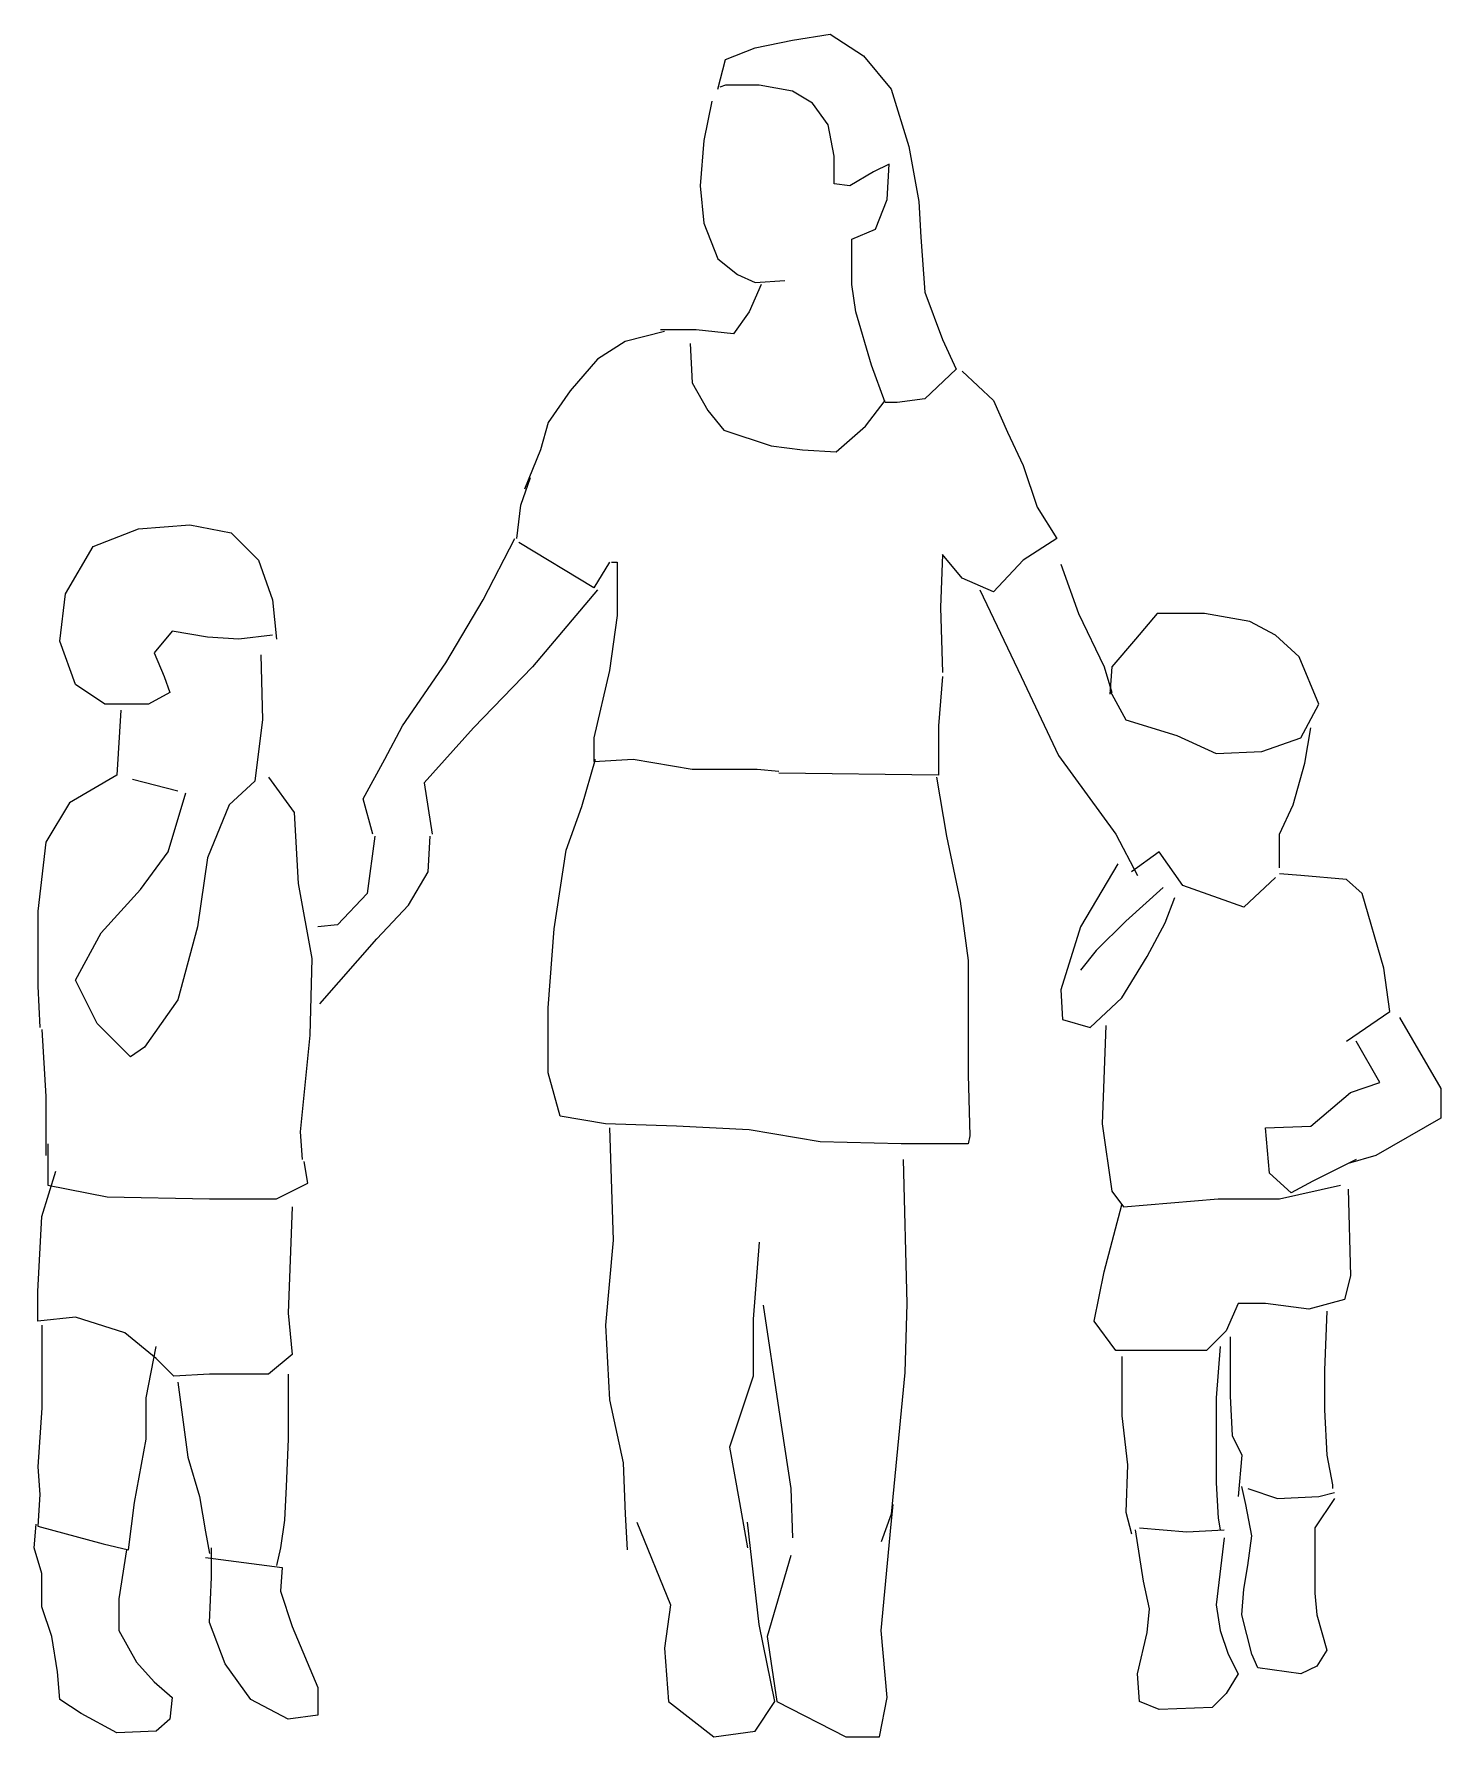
# Model space of a CAD drawing. Header units: millimetres. Extents: x -1543.22 to -1541.9, y 1865.72 to 1867.32.
import ezdxf

# ---------------------------------------------------------------- set-up
doc = ezdxf.new("R2010")
doc.units = ezdxf.units.MM
doc.header["$LTSCALE"] = 10
doc.layers.add('Humanos', color=2, linetype='Continuous')

msp = doc.modelspace()

# ---------------------------------------------------------------- linework, layer by layer
at = {"layer": 'Humanos'}
for p, q in [((-1542.5119, 1867.3131), (-1542.4768, 1867.3187)), ((-1542.4768, 1867.3187), (-1542.4453, 1867.2984)), ((-1542.5748, 1867.2947), (-1542.547, 1867.3058)), ((-1542.547, 1867.3058), (-1542.5119, 1867.3131)), ((-1542.4453, 1867.2984), (-1542.4194, 1867.2669)), ((-1542.5822, 1867.2669), (-1542.5748, 1867.2947)), ((-1542.5748, 1867.2706), (-1542.5803, 1867.2688)), ((-1542.5433, 1867.2706), (-1542.5748, 1867.2706)), ((-1542.5119, 1867.2651), (-1542.5433, 1867.2706)), ((-1542.4194, 1867.2669), (-1542.4028, 1867.2133)), ((-1542.5877, 1867.2558), (-1542.5951, 1867.2188)), ((-1542.4934, 1867.254), (-1542.5119, 1867.2651)), ((-1542.4786, 1867.2336), (-1542.4934, 1867.254)), ((-1542.5951, 1867.2188), (-1542.5988, 1867.1763)), ((-1542.4731, 1867.2041), (-1542.4786, 1867.2336)), ((-1542.4731, 1867.1782), (-1542.4731, 1867.2041)), ((-1542.4028, 1867.2133), (-1542.3936, 1867.1615)), ((-1542.4361, 1867.1893), (-1542.4583, 1867.1763)), ((-1542.4213, 1867.1967), (-1542.4361, 1867.1893)), ((-1542.4231, 1867.1634), (-1542.4213, 1867.1967)), ((-1542.5988, 1867.1763), (-1542.5951, 1867.1412)), ((-1542.4583, 1867.1763), (-1542.4731, 1867.1782)), ((-1542.4342, 1867.1356), (-1542.4231, 1867.1634)), ((-1542.3936, 1867.1615), (-1542.3917, 1867.1282)), ((-1542.5951, 1867.1412), (-1542.5822, 1867.1079)), ((-1542.4564, 1867.1264), (-1542.4342, 1867.1356)), ((-1542.4564, 1867.0839), (-1542.4564, 1867.1264)), ((-1542.3917, 1867.1282), (-1542.388, 1867.0765)), ((-1542.5822, 1867.1079), (-1542.5637, 1867.0931)), ((-1542.5637, 1867.0931), (-1542.547, 1867.0857)), ((-1542.5415, 1867.0839), (-1542.5526, 1867.058)), ((-1542.547, 1867.0857), (-1542.5193, 1867.0876)), ((-1542.4527, 1867.058), (-1542.4564, 1867.0839)), ((-1542.388, 1867.0765), (-1542.3714, 1867.0321)), ((-1542.5526, 1867.058), (-1542.5674, 1867.0376)), ((-1542.4379, 1867.0081), (-1542.4527, 1867.058)), ((-1542.6691, 1867.0303), (-1542.6949, 1867.0136)), ((-1542.6321, 1867.0395), (-1542.6691, 1867.0303)), ((-1542.6025, 1867.0413), (-1542.6358, 1867.0413)), ((-1542.608, 1867.0284), (-1542.6062, 1866.9914)), ((-1542.5674, 1867.0376), (-1542.6025, 1867.0413)), ((-1542.3714, 1867.0321), (-1542.3584, 1867.0044)), ((-1542.6949, 1867.0136), (-1542.7208, 1866.984)), ((-1542.425, 1866.9729), (-1542.4379, 1867.0081)), ((-1542.3584, 1867.0044), (-1542.388, 1866.9766)), ((-1542.3529, 1867.0025), (-1542.3233, 1866.9748)), ((-1542.7208, 1866.984), (-1542.7412, 1866.9544)), ((-1542.6062, 1866.9914), (-1542.5914, 1866.9655)), ((-1542.5914, 1866.9655), (-1542.5766, 1866.947)), ((-1542.4435, 1866.9507), (-1542.425, 1866.9748)), ((-1542.4139, 1866.9729), (-1542.425, 1866.9729)), ((-1542.388, 1866.9766), (-1542.4139, 1866.9729)), ((-1542.3233, 1866.9748), (-1542.3104, 1866.9452)), ((-1542.7412, 1866.9544), (-1542.7486, 1866.9286)), ((-1542.5766, 1866.947), (-1542.5322, 1866.9323)), ((-1542.4712, 1866.9267), (-1542.4435, 1866.9507)), ((-1542.5322, 1866.9323), (-1542.5026, 1866.9286)), ((-1542.3104, 1866.9452), (-1542.2956, 1866.9138)), ((-1542.7486, 1866.9286), (-1542.7634, 1866.8916)), ((-1542.5026, 1866.9286), (-1542.4712, 1866.9267)), ((-1542.7671, 1866.8768), (-1542.7578, 1866.9027)), ((-1542.2956, 1866.9138), (-1542.2826, 1866.8749)), ((-1542.7708, 1866.8454), (-1542.7671, 1866.8768)), ((-1542.2826, 1866.8749), (-1542.2641, 1866.8454)), ((-1543.1683, 1866.838), (-1543.1258, 1866.8546)), ((-1543.1258, 1866.8546), (-1543.0777, 1866.8583)), ((-1543.0777, 1866.8583), (-1543.0389, 1866.8509)), ((-1543.1942, 1866.7936), (-1543.1683, 1866.838)), ((-1543.0389, 1866.8509), (-1543.013, 1866.825)), ((-1542.8022, 1866.788), (-1542.7726, 1866.8454)), ((-1542.6986, 1866.7991), (-1542.7689, 1866.8417)), ((-1542.2641, 1866.8454), (-1542.2956, 1866.825)), ((-1543.013, 1866.825), (-1543, 1866.788)), ((-1542.6838, 1866.8232), (-1542.6986, 1866.7991)), ((-1542.682, 1866.8232), (-1542.6765, 1866.8232)), ((-1542.6765, 1866.8232), (-1542.6765, 1866.7732)), ((-1542.3714, 1866.8306), (-1542.3732, 1866.7806)), ((-1542.3529, 1866.8084), (-1542.3714, 1866.8306)), ((-1542.2956, 1866.825), (-1542.3233, 1866.7954)), ((-1542.2604, 1866.8213), (-1542.2438, 1866.7751)), ((-1542.3233, 1866.7954), (-1542.3529, 1866.8084)), ((-1543.1997, 1866.7492), (-1543.1942, 1866.7936)), ((-1543, 1866.788), (-1542.9963, 1866.7511)), ((-1542.8373, 1866.7289), (-1542.8022, 1866.788)), ((-1542.6949, 1866.7973), (-1542.756, 1866.7252)), ((-1542.3362, 1866.7973), (-1542.2974, 1866.7159)), ((-1542.6765, 1866.7732), (-1542.6838, 1866.7215)), ((-1542.3732, 1866.7806), (-1542.3714, 1866.7196)), ((-1542.2438, 1866.7751), (-1542.2197, 1866.7252)), ((-1542.1698, 1866.7751), (-1542.1902, 1866.7511)), ((-1542.1255, 1866.7751), (-1542.1698, 1866.7751)), ((-1542.0829, 1866.7677), (-1542.1255, 1866.7751)), ((-1543.0943, 1866.7584), (-1543.111, 1866.7381)), ((-1543.061, 1866.7529), (-1543.0943, 1866.7584)), ((-1542.0589, 1866.7547), (-1542.0829, 1866.7677)), ((-1543.1849, 1866.7085), (-1543.1997, 1866.7492)), ((-1543.0315, 1866.7511), (-1543.061, 1866.7529)), ((-1543, 1866.7547), (-1543.0315, 1866.7511)), ((-1542.1902, 1866.7511), (-1542.2124, 1866.7252)), ((-1542.0367, 1866.7344), (-1542.0589, 1866.7547)), ((-1543.111, 1866.7381), (-1543.1017, 1866.7159)), ((-1543.0111, 1866.7363), (-1543.0093, 1866.6752)), ((-1542.878, 1866.6697), (-1542.8373, 1866.7289)), ((-1542.756, 1866.7252), (-1542.8114, 1866.6678)), ((-1542.2197, 1866.7252), (-1542.2124, 1866.7011)), ((-1542.2124, 1866.7252), (-1542.2142, 1866.6993)), ((-1542.0182, 1866.69), (-1542.0367, 1866.7344)), ((-1543.1572, 1866.69), (-1543.1849, 1866.7085)), ((-1543.1017, 1866.7159), (-1543.0962, 1866.7011)), ((-1542.6838, 1866.7215), (-1542.6986, 1866.6586)), ((-1542.3714, 1866.7159), (-1542.3751, 1866.6697)), ((-1542.2974, 1866.7159), (-1542.2623, 1866.642)), ((-1543.0962, 1866.7011), (-1543.1165, 1866.69)), ((-1542.2142, 1866.703), (-1542.1994, 1866.6752)), ((-1543.1165, 1866.69), (-1543.1572, 1866.69)), ((-1543.1424, 1866.6845), (-1543.1461, 1866.6235)), ((-1543.0093, 1866.6752), (-1543.013, 1866.6457)), ((-1542.1994, 1866.6752), (-1542.1513, 1866.6605)), ((-1542.0349, 1866.6586), (-1542.0182, 1866.69)), ((-1542.8946, 1866.6383), (-1542.878, 1866.6697)), ((-1542.8114, 1866.6678), (-1542.8577, 1866.6161)), ((-1542.3751, 1866.6697), (-1542.3751, 1866.6235)), ((-1542.1513, 1866.6605), (-1542.1144, 1866.6438)), ((-1542.0312, 1866.6346), (-1542.0256, 1866.6678)), ((-1543.013, 1866.6457), (-1543.0167, 1866.6179)), ((-1542.6986, 1866.6586), (-1542.6986, 1866.6364)), ((-1542.1144, 1866.6438), (-1542.0718, 1866.6457)), ((-1542.0718, 1866.6457), (-1542.0349, 1866.6586)), ((-1542.915, 1866.6013), (-1542.8946, 1866.6383)), ((-1542.7097, 1866.5939), (-1542.6968, 1866.6383)), ((-1542.6986, 1866.6364), (-1542.6617, 1866.6383)), ((-1542.6617, 1866.6383), (-1542.6062, 1866.629)), ((-1542.6062, 1866.629), (-1542.5452, 1866.629)), ((-1542.5452, 1866.629), (-1542.5248, 1866.6272)), ((-1542.2623, 1866.642), (-1542.2087, 1866.568)), ((-1542.0422, 1866.5957), (-1542.0312, 1866.6346)), ((-1543.1461, 1866.6235), (-1543.1905, 1866.5976)), ((-1543.1313, 1866.6198), (-1543.0888, 1866.6087)), ((-1543.0167, 1866.6179), (-1543.0407, 1866.5957)), ((-1543.0037, 1866.6216), (-1542.9797, 1866.5883)), ((-1542.8577, 1866.6161), (-1542.8503, 1866.568)), ((-1542.3751, 1866.6235), (-1542.5248, 1866.6253)), ((-1542.3769, 1866.6216), (-1542.3677, 1866.5662)), ((-1543.1905, 1866.5976), (-1543.2127, 1866.5606)), ((-1543.098, 1866.5514), (-1543.0814, 1866.6068)), ((-1543.0407, 1866.5957), (-1543.061, 1866.5458)), ((-1542.9057, 1866.568), (-1542.915, 1866.6013)), ((-1542.0552, 1866.568), (-1542.0422, 1866.5957)), ((-1542.9797, 1866.5883), (-1542.976, 1866.5218)), ((-1542.7245, 1866.5532), (-1542.7097, 1866.5939)), ((-1542.9039, 1866.5662), (-1542.9113, 1866.5125)), ((-1542.854, 1866.5329), (-1542.8521, 1866.5662)), ((-1542.3677, 1866.5662), (-1542.3547, 1866.5051)), ((-1542.2087, 1866.568), (-1542.1883, 1866.5292)), ((-1542.0552, 1866.5366), (-1542.0552, 1866.568)), ((-1543.2127, 1866.5606), (-1543.2201, 1866.4959)), ((-1543.1239, 1866.5162), (-1543.098, 1866.5514)), ((-1542.7356, 1866.4792), (-1542.7245, 1866.5532)), ((-1542.168, 1866.5514), (-1542.1939, 1866.5329)), ((-1542.1458, 1866.5199), (-1542.168, 1866.5514)), ((-1543.061, 1866.5458), (-1543.0703, 1866.4811)), ((-1542.8724, 1866.5014), (-1542.854, 1866.5329)), ((-1542.2068, 1866.5403), (-1542.2419, 1866.4811)), ((-1543.1609, 1866.4756), (-1543.1239, 1866.5162)), ((-1542.976, 1866.5218), (-1542.963, 1866.4515)), ((-1542.1643, 1866.5181), (-1542.1994, 1866.4866)), ((-1542.0885, 1866.4996), (-1542.1458, 1866.5199)), ((-1542.0589, 1866.5273), (-1542.0885, 1866.4996)), ((-1542.0349, 1866.5292), (-1542.0552, 1866.531)), ((-1541.9923, 1866.5255), (-1542.0349, 1866.5292)), ((-1541.9775, 1866.5125), (-1541.9923, 1866.5255)), ((-1542.9113, 1866.5125), (-1542.939, 1866.4829)), ((-1542.902, 1866.47), (-1542.8724, 1866.5014)), ((-1542.3547, 1866.5051), (-1542.3473, 1866.4497)), ((-1542.1624, 1866.4848), (-1542.1532, 1866.5088)), ((-1541.9572, 1866.4423), (-1541.9775, 1866.5125)), ((-1543.2201, 1866.4959), (-1543.2201, 1866.4256)), ((-1542.1994, 1866.4866), (-1542.2271, 1866.4589)), ((-1542.1791, 1866.4534), (-1542.1624, 1866.4848)), ((-1543.1849, 1866.4312), (-1543.1609, 1866.4756)), ((-1543.0703, 1866.4811), (-1543.0888, 1866.4127)), ((-1542.939, 1866.4829), (-1542.9575, 1866.4811)), ((-1542.9557, 1866.409), (-1542.902, 1866.47)), ((-1542.7412, 1866.4053), (-1542.7356, 1866.4792)), ((-1542.2419, 1866.4811), (-1542.2604, 1866.4219)), ((-1542.2271, 1866.4589), (-1542.2419, 1866.4404)), ((-1542.2031, 1866.4145), (-1542.1791, 1866.4534)), ((-1542.963, 1866.4515), (-1542.9649, 1866.3794)), ((-1542.3473, 1866.4497), (-1542.3473, 1866.3923)), ((-1541.9516, 1866.4016), (-1541.9572, 1866.4423)), ((-1543.2201, 1866.4256), (-1543.2182, 1866.3868)), ((-1543.1646, 1866.3905), (-1543.1849, 1866.4312)), ((-1542.2604, 1866.4219), (-1542.2586, 1866.3942)), ((-1543.0888, 1866.4127), (-1543.1202, 1866.3683)), ((-1542.7412, 1866.3443), (-1542.7412, 1866.4053)), ((-1542.2327, 1866.3868), (-1542.2031, 1866.4145)), ((-1543.1332, 1866.3591), (-1543.1646, 1866.3905)), ((-1542.3473, 1866.3923), (-1542.3473, 1866.3424)), ((-1542.2586, 1866.3942), (-1542.2327, 1866.3868)), ((-1542.2179, 1866.3886), (-1542.2216, 1866.2962)), ((-1541.9923, 1866.3739), (-1541.9516, 1866.4016)), ((-1541.9424, 1866.396), (-1541.9036, 1866.3295)), ((-1543.2164, 1866.3849), (-1543.2127, 1866.3221)), ((-1542.9649, 1866.3794), (-1542.9741, 1866.2888)), ((-1541.9609, 1866.335), (-1541.9831, 1866.3739)), ((-1543.1202, 1866.3683), (-1543.1332, 1866.3591)), ((-1542.7301, 1866.3036), (-1542.7412, 1866.3443)), ((-1542.3473, 1866.3424), (-1542.3455, 1866.2851)), ((-1542.0256, 1866.2943), (-1541.9886, 1866.3258)), ((-1541.9886, 1866.3258), (-1541.9609, 1866.335)), ((-1541.9036, 1866.3295), (-1541.9036, 1866.3017)), ((-1543.2127, 1866.3221), (-1543.2127, 1866.2666)), ((-1542.6875, 1866.2962), (-1542.7301, 1866.3036)), ((-1542.621, 1866.2943), (-1542.6875, 1866.2962)), ((-1542.6838, 1866.2925), (-1542.6802, 1866.1871)), ((-1542.5526, 1866.2907), (-1542.621, 1866.2943)), ((-1542.2216, 1866.2962), (-1542.2124, 1866.2333)), ((-1542.0681, 1866.2925), (-1542.0256, 1866.2943)), ((-1542.0644, 1866.25), (-1542.0681, 1866.2925)), ((-1541.9036, 1866.3017), (-1541.9646, 1866.2666)), ((-1543.2108, 1866.2777), (-1543.2108, 1866.2389)), ((-1542.9741, 1866.2888), (-1542.9723, 1866.2629)), ((-1542.486, 1866.2796), (-1542.5526, 1866.2907)), ((-1542.4102, 1866.2777), (-1542.486, 1866.2796)), ((-1542.3473, 1866.2777), (-1542.4102, 1866.2777)), ((-1542.3455, 1866.2851), (-1542.3473, 1866.2777)), ((-1542.9667, 1866.2407), (-1542.9704, 1866.2611)), ((-1542.4083, 1866.2629), (-1542.4047, 1866.1279)), ((-1541.9831, 1866.2629), (-1542.0238, 1866.2426)), ((-1541.9646, 1866.2666), (-1541.9905, 1866.2592)), ((-1543.2164, 1866.2093), (-1543.2034, 1866.2518)), ((-1542.0441, 1866.2315), (-1542.0644, 1866.25)), ((-1543.2108, 1866.2389), (-1543.1553, 1866.2278)), ((-1542.9963, 1866.2259), (-1542.9667, 1866.2407)), ((-1542.2124, 1866.2333), (-1542.2013, 1866.2185)), ((-1542.0552, 1866.2259), (-1541.9979, 1866.2389)), ((-1542.0238, 1866.2426), (-1542.0441, 1866.2315)), ((-1541.9905, 1866.2352), (-1541.9886, 1866.1538)), ((-1543.1553, 1866.2278), (-1543.0592, 1866.2259)), ((-1543.0592, 1866.2259), (-1542.9963, 1866.2259)), ((-1542.9815, 1866.2185), (-1542.9852, 1866.1187)), ((-1542.2197, 1866.1575), (-1542.2031, 1866.2204)), ((-1542.2013, 1866.2185), (-1542.1125, 1866.2259)), ((-1542.1125, 1866.2259), (-1542.0552, 1866.2259)), ((-1543.2201, 1866.139), (-1543.2164, 1866.2093)), ((-1542.6802, 1866.1871), (-1542.6875, 1866.1076)), ((-1542.5433, 1866.1853), (-1542.5489, 1866.1131)), ((-1542.229, 1866.1113), (-1542.2197, 1866.1575)), ((-1541.9886, 1866.1538), (-1541.9942, 1866.1316)), ((-1543.2201, 1866.1113), (-1543.2201, 1866.139)), ((-1542.9852, 1866.1187), (-1542.9815, 1866.0799)), ((-1542.5396, 1866.1261), (-1542.5248, 1866.0281)), ((-1542.4047, 1866.1279), (-1542.4065, 1866.0632)), ((-1542.094, 1866.1279), (-1542.1051, 1866.1021)), ((-1542.0681, 1866.1279), (-1542.094, 1866.1279)), ((-1542.0275, 1866.1224), (-1542.0681, 1866.1279)), ((-1541.9942, 1866.1316), (-1542.0275, 1866.1224)), ((-1542.0108, 1866.1205), (-1542.0127, 1866.0651)), ((-1543.1849, 1866.115), (-1543.2201, 1866.1113)), ((-1543.2164, 1866.1076), (-1543.2164, 1866.0299)), ((-1543.1387, 1866.1002), (-1543.1849, 1866.115)), ((-1543.1091, 1866.0762), (-1543.1387, 1866.1002)), ((-1542.6875, 1866.1076), (-1542.6838, 1866.0373)), ((-1542.5489, 1866.1131), (-1542.5489, 1866.0595)), ((-1542.2087, 1866.0836), (-1542.229, 1866.1113)), ((-1542.1051, 1866.1021), (-1542.1236, 1866.0836)), ((-1543.1184, 1866.0392), (-1543.1091, 1866.0873)), ((-1542.1107, 1866.0873), (-1542.1144, 1866.0392)), ((-1542.1014, 1866.0965), (-1542.1014, 1866.041)), ((-1543.0925, 1866.0595), (-1543.1091, 1866.0762)), ((-1542.9815, 1866.0799), (-1543.0037, 1866.0614)), ((-1542.168, 1866.0836), (-1542.2087, 1866.0836)), ((-1542.2031, 1866.078), (-1542.2031, 1866.0225)), ((-1542.1236, 1866.0836), (-1542.168, 1866.0836)), ((-1543.0592, 1866.0614), (-1543.0925, 1866.0595)), ((-1543.0888, 1866.054), (-1543.0795, 1865.9837)), ((-1543.0037, 1866.0614), (-1543.0592, 1866.0614)), ((-1542.9852, 1866.0614), (-1542.9852, 1866.0004)), ((-1542.5489, 1866.0595), (-1542.5711, 1865.993)), ((-1542.4065, 1866.0632), (-1542.4194, 1865.9301)), ((-1542.0127, 1866.0651), (-1542.0127, 1866.0281)), ((-1543.1184, 1866.0004), (-1543.1184, 1866.0392)), ((-1542.6838, 1866.0373), (-1542.6709, 1865.9782)), ((-1542.1144, 1866.0392), (-1542.1144, 1865.9985)), ((-1542.1014, 1866.041), (-1542.0996, 1866.0041)), ((-1543.2164, 1866.0299), (-1543.2201, 1865.9745)), ((-1542.5248, 1866.0281), (-1542.5137, 1865.9541)), ((-1542.2031, 1866.0225), (-1542.1976, 1865.9763)), ((-1542.0127, 1866.0281), (-1542.0108, 1865.9856)), ((-1543.1295, 1865.9412), (-1543.1184, 1866.0004)), ((-1542.9852, 1866.0004), (-1542.9871, 1865.956)), ((-1542.5711, 1865.993), (-1542.5618, 1865.9412)), ((-1542.1144, 1865.9985), (-1542.1144, 1865.9597)), ((-1542.0996, 1866.0041), (-1542.0903, 1865.9856)), ((-1543.2201, 1865.9745), (-1543.2182, 1865.9486)), ((-1543.0795, 1865.9837), (-1543.0684, 1865.9467)), ((-1542.6709, 1865.9782), (-1542.6691, 1865.9301)), ((-1542.1976, 1865.9763), (-1542.1994, 1865.9319)), ((-1542.0903, 1865.9856), (-1542.094, 1865.9467)), ((-1542.0108, 1865.9856), (-1542.0053, 1865.9578)), ((-1542.1144, 1865.9597), (-1542.1125, 1865.9264)), ((-1542.0053, 1865.9578), (-1542.0053, 1865.9541)), ((-1543.2182, 1865.9486), (-1543.2201, 1865.919)), ((-1543.135, 1865.8968), (-1543.1295, 1865.9412)), ((-1543.0684, 1865.9467), (-1543.0629, 1865.9135)), ((-1542.9871, 1865.956), (-1542.9889, 1865.9245)), ((-1542.5618, 1865.9412), (-1542.5544, 1865.8987)), ((-1542.5137, 1865.9541), (-1542.5119, 1865.9079)), ((-1542.0866, 1865.9393), (-1542.0903, 1865.956)), ((-1542.0848, 1865.9541), (-1542.057, 1865.9449)), ((-1542.057, 1865.9449), (-1542.0182, 1865.9467)), ((-1542.0034, 1865.9449), (-1542.0219, 1865.9172)), ((-1542.0182, 1865.9467), (-1542.0034, 1865.9504)), ((-1542.9889, 1865.9245), (-1542.9926, 1865.8987)), ((-1542.6691, 1865.9301), (-1542.6672, 1865.8968)), ((-1542.4194, 1865.9301), (-1542.4287, 1865.9042)), ((-1542.4194, 1865.9209), (-1542.4176, 1865.9393)), ((-1542.1994, 1865.9319), (-1542.1939, 1865.9116)), ((-1542.1125, 1865.9264), (-1542.1107, 1865.9153)), ((-1542.0811, 1865.9098), (-1542.0866, 1865.9393)), ((-1543.2238, 1865.8987), (-1543.2219, 1865.9209)), ((-1543.2201, 1865.919), (-1543.159, 1865.9024)), ((-1543.0629, 1865.9135), (-1543.0592, 1865.8931)), ((-1542.658, 1865.9227), (-1542.6265, 1865.845)), ((-1542.5433, 1865.8266), (-1542.5544, 1865.9227)), ((-1542.4287, 1865.821), (-1542.4194, 1865.9209)), ((-1542.1828, 1865.8672), (-1542.1902, 1865.9153)), ((-1542.1865, 1865.9172), (-1542.1421, 1865.9135)), ((-1542.1421, 1865.9135), (-1542.107, 1865.9153)), ((-1542.0848, 1865.882), (-1542.0811, 1865.9098)), ((-1542.0219, 1865.9172), (-1542.0219, 1865.882)), ((-1543.2164, 1865.8746), (-1543.2238, 1865.8987)), ((-1543.159, 1865.9024), (-1543.135, 1865.8968)), ((-1543.1369, 1865.8968), (-1543.1443, 1865.8506)), ((-1543.0573, 1865.8709), (-1543.0573, 1865.8987)), ((-1542.9926, 1865.8987), (-1542.9963, 1865.882)), ((-1542.107, 1865.9079), (-1542.1144, 1865.845)), ((-1543.0629, 1865.8894), (-1542.9908, 1865.8802)), ((-1542.9908, 1865.8802), (-1542.9926, 1865.858)), ((-1542.5137, 1865.8913), (-1542.5359, 1865.8155)), ((-1542.0885, 1865.8598), (-1542.0848, 1865.882)), ((-1542.0219, 1865.882), (-1542.0219, 1865.8561)), ((-1543.2164, 1865.8432), (-1543.2164, 1865.8746)), ((-1543.0592, 1865.8284), (-1543.0573, 1865.8709)), ((-1542.1772, 1865.8413), (-1542.1828, 1865.8672)), ((-1543.1443, 1865.8506), (-1543.1443, 1865.821)), ((-1542.9926, 1865.858), (-1542.9815, 1865.8247)), ((-1542.6265, 1865.845), (-1542.6321, 1865.8044)), ((-1542.1144, 1865.845), (-1542.1107, 1865.821)), ((-1542.0903, 1865.8358), (-1542.0885, 1865.8598)), ((-1542.0219, 1865.8561), (-1542.0201, 1865.8358)), ((-1543.2071, 1865.8155), (-1543.2164, 1865.8432)), ((-1542.1791, 1865.8192), (-1542.1772, 1865.8413)), ((-1542.0811, 1865.7988), (-1542.0903, 1865.8358)), ((-1542.0201, 1865.8358), (-1542.0108, 1865.8025)), ((-1543.2016, 1865.7822), (-1543.2071, 1865.8155)), ((-1543.1443, 1865.821), (-1543.1276, 1865.7914)), ((-1543.0444, 1865.7896), (-1543.0592, 1865.8284)), ((-1542.9815, 1865.8247), (-1542.9575, 1865.7674)), ((-1542.5285, 1865.7544), (-1542.5433, 1865.8266)), ((-1542.5359, 1865.8155), (-1542.5267, 1865.7544)), ((-1542.4231, 1865.7581), (-1542.4287, 1865.821)), ((-1542.1883, 1865.7803), (-1542.1791, 1865.8192)), ((-1542.1107, 1865.821), (-1542.1033, 1865.7988)), ((-1542.6321, 1865.8044), (-1542.6284, 1865.7544)), ((-1542.1033, 1865.7988), (-1542.094, 1865.7803)), ((-1542.0755, 1865.7859), (-1542.0811, 1865.7988)), ((-1542.0108, 1865.8025), (-1542.0201, 1865.7877)), ((-1543.1997, 1865.7563), (-1543.2016, 1865.7822)), ((-1543.1276, 1865.7914), (-1543.111, 1865.7729)), ((-1543.0204, 1865.7563), (-1543.0444, 1865.7896)), ((-1542.0349, 1865.7803), (-1542.0755, 1865.7859)), ((-1542.0201, 1865.7877), (-1542.0349, 1865.7803)), ((-1543.111, 1865.7729), (-1543.0943, 1865.7581)), ((-1542.9575, 1865.7674), (-1542.9575, 1865.7415)), ((-1542.1865, 1865.7544), (-1542.1883, 1865.7803)), ((-1542.094, 1865.7803), (-1542.1051, 1865.7618)), ((-1543.1794, 1865.7433), (-1543.1997, 1865.7563)), ((-1543.0943, 1865.7581), (-1543.0962, 1865.7378)), ((-1542.9852, 1865.7378), (-1543.0204, 1865.7563)), ((-1542.6284, 1865.7544), (-1542.5859, 1865.7212)), ((-1542.547, 1865.7267), (-1542.5285, 1865.7544)), ((-1542.5267, 1865.7544), (-1542.462, 1865.7212)), ((-1542.4305, 1865.7212), (-1542.4231, 1865.7581)), ((-1542.168, 1865.747), (-1542.1865, 1865.7544)), ((-1542.1181, 1865.7489), (-1542.168, 1865.747)), ((-1542.1051, 1865.7618), (-1542.1181, 1865.7489)), ((-1543.1461, 1865.7249), (-1543.1794, 1865.7433)), ((-1543.0962, 1865.7378), (-1543.1091, 1865.7267)), ((-1542.9575, 1865.7415), (-1542.9852, 1865.7378)), ((-1543.1091, 1865.7267), (-1543.1461, 1865.7249)), ((-1542.5859, 1865.7212), (-1542.547, 1865.7267)), ((-1542.462, 1865.7212), (-1542.4305, 1865.7212))]:
    msp.add_line(p, q, dxfattribs=at)

doc.saveas('drawing.dxf')
